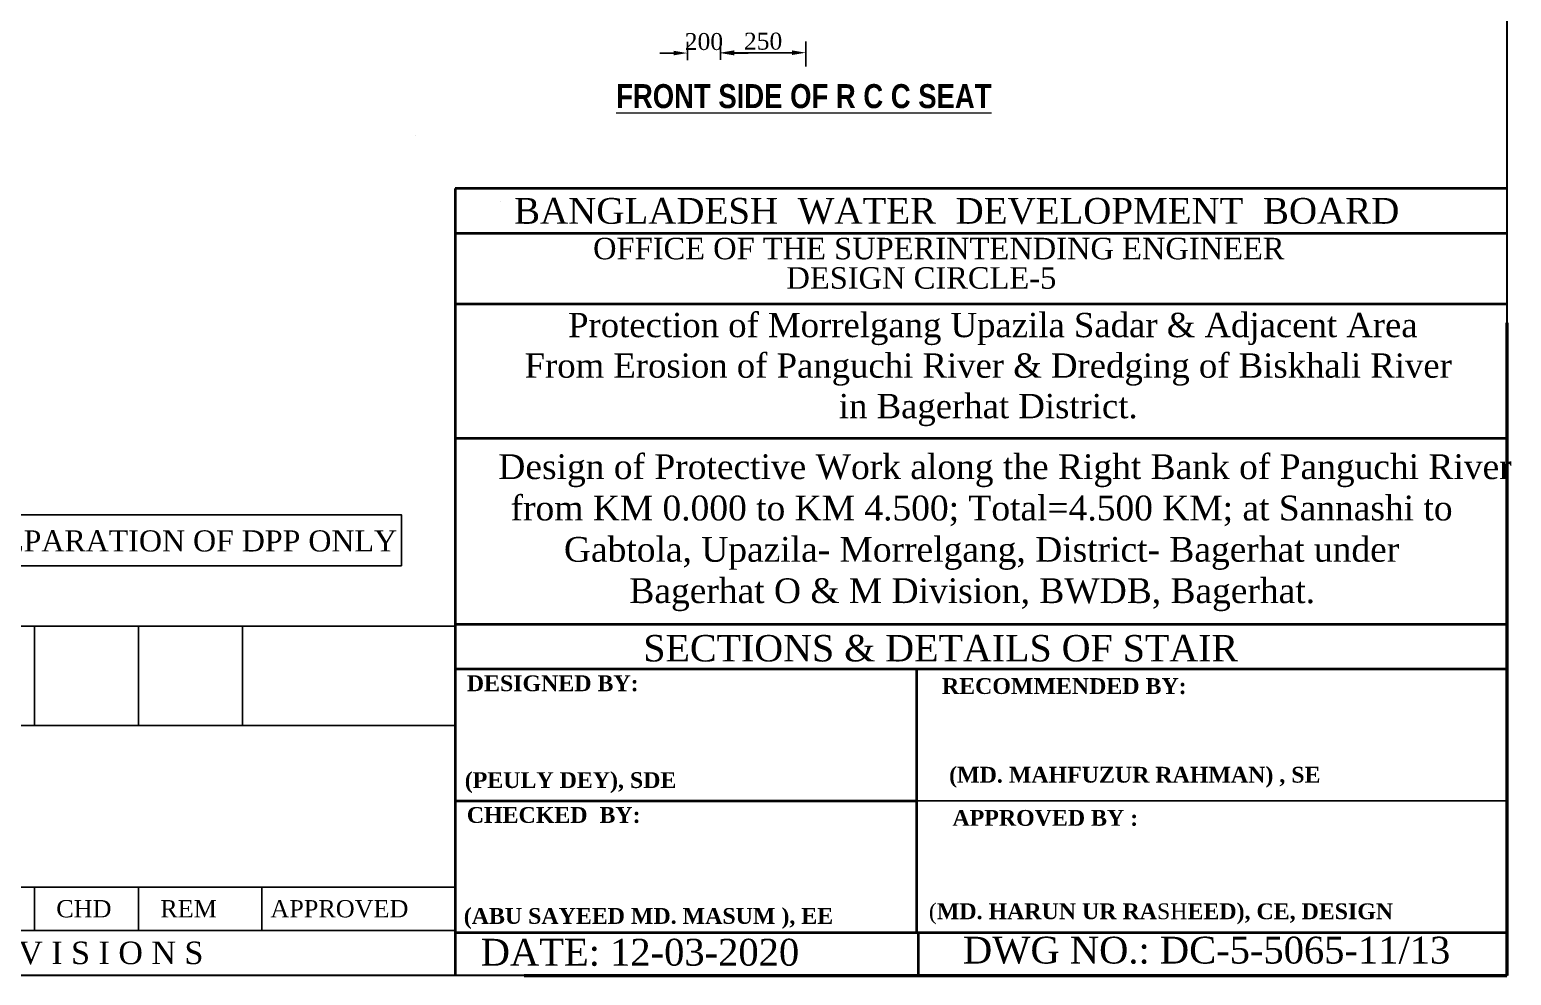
# Model space of a CAD drawing. Header units: metres. Extents: x -1354 to 3686, y -9962 to -7697.
# Drawn here: x 1346.48 to 1394.59, y -8991.14 to -8960.43 of the extents above; entities that cross this region are included whole.
import ezdxf
from ezdxf.enums import TextEntityAlignment as Align

# ---------------------------------------------------------------- set-up
doc = ezdxf.new("R2010")
doc.units = ezdxf.units.M
doc.layers.add('Layer1', color=7, linetype='Continuous', lineweight=13)
doc.layers.add('LINE', color=7, linetype='Continuous')
doc.styles.add('Kazi_T_H', font='timesbd.ttf')
doc.styles.get("Standard").update_dxf_attribs({"font": 'times.ttf'})
doc.styles.add('TIMES', font='ARIALN.TTF')
doc.dimstyles.get("Standard").update_dxf_attribs({"dimtxt": 0.5, "dimasz": 0.4075, "dimexe": 0.364, "dimexo": 0.219, "dimgap": 0.09, "dimtad": 0, "dimdec": 0, "dimlfac": 1000, "dimzin": 0, "dimdsep": 46, "dimtxsty": 'Standard', "dimcen": 0.09, "dimadec": 0, "dimazin": 0, "dimtfac": 1, "dimtdec": 0, "dimtofl": 0, "dimtmove": 0, "dimatfit": 3, "dimfxl": 1, "dimtolj": 1, "dimtzin": 0, "dimarcsym": 0})

# ---------------------------------------------------------------- blocks, each defined once
blk = doc.blocks.new('*D161')
at = {"layer": 'Defpoints', "color": 0, "lineweight": -3}
for p in [(1371.683, -8961.183), (1368.91, -8961.639), (1371.683, -8961.854)]:
    blk.add_point(p, dxfattribs=at)
at = {"layer": 'Layer1', "color": 0, "lineweight": -2}
for p, q in [((1368.91, -8961.42), (1368.91, -8960.819)), ((1371.683, -8961.635), (1371.683, -8960.819))]:
    blk.add_line(p, q, dxfattribs=at)
at = {"layer": 'Layer1', "color": 7, "lineweight": -2}
blk.add_line((1369.36, -8961.183), (1371.233, -8961.183), dxfattribs=at)
at = {"layer": 'Layer1', "color": 7, "lineweight": -3}
for points in [[(1369.36, -8961.108), (1369.36, -8961.258), (1368.91, -8961.183)], [(1371.233, -8961.108), (1371.233, -8961.258), (1371.683, -8961.183)]]:
    blk.add_solid(points, dxfattribs=at)
at = {"layer": 'Layer1', "color": 0, "lineweight": 13, "insert": (1370.297, -8960.813), "char_height": 0.55, "attachment_point": 5}
blk.add_mtext('\\A1;250', dxfattribs=at)
blk = doc.blocks.new('*D162')
at = {"layer": 'Defpoints', "color": 0, "lineweight": -3}
for p in [(1368.91, -8961.195), (1367.841, -8961.644), (1368.91, -8961.639)]:
    blk.add_point(p, dxfattribs=at)
at = {"layer": 'Layer1', "color": 0, "lineweight": -2}
for p, q in [((1367.841, -8961.425), (1367.841, -8960.831)), ((1368.91, -8961.42), (1368.91, -8960.831))]:
    blk.add_line(p, q, dxfattribs=at)
at = {"layer": 'Layer1', "color": 7, "lineweight": -2}
for p, q in [((1367.391, -8961.195), (1366.941, -8961.195)), ((1369.36, -8961.195), (1369.81, -8961.195))]:
    blk.add_line(p, q, dxfattribs=at)
at = {"layer": 'Layer1', "color": 7, "lineweight": -3}
for points in [[(1367.391, -8961.12), (1367.391, -8961.27), (1367.841, -8961.195)], [(1369.36, -8961.12), (1369.36, -8961.27), (1368.91, -8961.195)]]:
    blk.add_solid(points, dxfattribs=at)
at = {"layer": 'Layer1', "color": 0, "lineweight": 13, "insert": (1368.376, -8960.825), "char_height": 0.55, "attachment_point": 5}
blk.add_mtext('\\A1;200', dxfattribs=at)
blk = doc.blocks.new('*D287')
at = {"layer": 'Defpoints', "color": 0, "lineweight": -3}
for p in [(1371.683, -8961.183), (1368.91, -8961.639), (1371.683, -8961.854)]:
    blk.add_point(p, dxfattribs=at)
at = {"layer": 'Layer1', "color": 0, "lineweight": -2}
for p, q in [((1368.91, -8961.42), (1368.91, -8960.819)), ((1371.683, -8961.635), (1371.683, -8960.819))]:
    blk.add_line(p, q, dxfattribs=at)
at = {"layer": 'Layer1', "color": 7, "lineweight": -2}
blk.add_line((1369.36, -8961.183), (1371.233, -8961.183), dxfattribs=at)
at = {"layer": 'Layer1', "color": 7, "lineweight": -3}
for points in [[(1369.36, -8961.108), (1369.36, -8961.258), (1368.91, -8961.183)], [(1371.233, -8961.108), (1371.233, -8961.258), (1371.683, -8961.183)]]:
    blk.add_solid(points, dxfattribs=at)
at = {"layer": 'Layer1', "color": 0, "lineweight": 13, "insert": (1370.297, -8960.813), "char_height": 0.55, "attachment_point": 5}
blk.add_mtext('\\A1;250', dxfattribs=at)
blk = doc.blocks.new('*D288')
at = {"layer": 'Defpoints', "color": 0, "lineweight": -3}
for p in [(1368.91, -8961.195), (1367.841, -8961.644), (1368.91, -8961.639)]:
    blk.add_point(p, dxfattribs=at)
at = {"layer": 'Layer1', "color": 0, "lineweight": -2}
for p, q in [((1367.841, -8961.425), (1367.841, -8960.831)), ((1368.91, -8961.42), (1368.91, -8960.831))]:
    blk.add_line(p, q, dxfattribs=at)
at = {"layer": 'Layer1', "color": 7, "lineweight": -2}
for p, q in [((1367.391, -8961.195), (1366.941, -8961.195)), ((1369.36, -8961.195), (1369.81, -8961.195))]:
    blk.add_line(p, q, dxfattribs=at)
at = {"layer": 'Layer1', "color": 7, "lineweight": -3}
for points in [[(1367.391, -8961.12), (1367.391, -8961.27), (1367.841, -8961.195)], [(1369.36, -8961.12), (1369.36, -8961.27), (1368.91, -8961.195)]]:
    blk.add_solid(points, dxfattribs=at)
at = {"layer": 'Layer1', "color": 0, "lineweight": 13, "insert": (1368.376, -8960.825), "char_height": 0.55, "attachment_point": 5}
blk.add_mtext('\\A1;200', dxfattribs=at)

msp = doc.modelspace()

# ---------------------------------------------------------------- linework, layer by layer
at = {"color": 0, "linetype": 'Continuous', "lineweight": -3, "ltscale": 0.5}
for p, q in [((1358.998022, -8963.864863), (1358.998022, -8963.864863)), ((1361.774594, -8966.001934), (1361.774594, -8966.001934)), ((1361.774594, -8966.001934), (1361.774594, -8966.001934)), ((1375.292728, -8985.473888), (1394.440138, -8985.473888)), ((1361.07102, -8991.143948), (1394.440138, -8991.143948))]:
    msp.add_line(p, q, dxfattribs=at)
at = {"lineweight": 50, "ltscale": 0.5}
for p in [(1394.440138, -8969.960338), (1362.543181, -8991.143948)]:
    msp.add_line(p, (1394.440138, -8991.143948), dxfattribs=at)
at = {"color": 0, "linetype": 'Continuous', "lineweight": -3, "ltscale": 0.5}
msp.add_lwpolyline([(1339.356142, -8976.184537), (1358.553963, -8976.184537), (1358.553963, -8977.841108), (1339.356142, -8977.841108)], close=True, dxfattribs=at)
at = {"layer": 'Layer1', "color": 7, "lineweight": 30}
msp.add_lwpolyline([(1370.797996, -8991.143948), (1283.341058, -8991.143948), (1283.341058, -8913.782203), (1394.440138, -8913.782203), (1394.440138, -8974.667138), (1394.440138, -8988.621718), (1394.440138, -8991.143948)], close=True, dxfattribs=at)
msp.add_lwpolyline([(1370.797996, -8991.143948), (1283.341058, -8991.143948), (1283.341058, -8913.782203), (1394.440138, -8913.782203), (1394.440138, -8974.667138), (1394.440138, -8988.621718), (1394.440138, -8991.143948)], close=True, dxfattribs=at)
at = {"layer": 'LINE', "color": 0, "linetype": 'ByBlock', "lineweight": 40, "ltscale": 0.5}
for p, q in [((1394.440138, -8965.597434), (1360.294989, -8965.597434)), ((1360.294989, -8965.597434), (1360.294989, -8991.143948)), ((1394.440138, -8967.054114), (1360.294989, -8967.054114)), ((1394.440138, -8969.347163), (1360.294989, -8969.347163)), ((1394.440138, -8973.713114), (1360.294989, -8973.713114)), ((1394.440138, -8979.754824), (1360.294989, -8979.754824)), ((1394.440138, -8981.197356), (1360.294989, -8981.197356)), ((1375.292728, -8989.75042), (1375.292728, -8981.197356)), ((1360.294989, -8985.473888), (1375.292728, -8985.473888)), ((1360.294989, -8989.75042), (1394.440138, -8989.75042)), ((1375.343766, -8991.143948), (1375.343766, -8989.75042))]:
    msp.add_line(p, q, dxfattribs=at)
at = {"layer": 'LINE', "lineweight": -2, "ltscale": 0.5}
for p, q in [((1360.294989, -8979.802265), (1335.481772, -8979.802265)), ((1346.646171, -8979.802265), (1346.646171, -8983.032788)), ((1350.022159, -8979.802265), (1350.022159, -8983.032788)), ((1353.398147, -8979.802265), (1353.398147, -8983.032788)), ((1360.294989, -8983.032788), (1335.481772, -8983.032788)), ((1360.294989, -8988.277086), (1335.481772, -8988.277086)), ((1346.646171, -8988.277086), (1346.646171, -8989.681727)), ((1350.022159, -8988.277086), (1350.022159, -8989.681727)), ((1354.019618, -8988.277086), (1354.019618, -8989.681727)), ((1360.294989, -8989.681727), (1335.612232, -8989.681727))]:
    msp.add_line(p, q, dxfattribs=at)

# ---------------------------------------------------------------- texts
at = {"layer": 'Layer1', "color": 7, "lineweight": 13, "insert": (1365.525811, -8962.204516), "char_height": 0.778536, "width": 14.66484432, "attachment_point": 1, "style": 'TIMES'}
msp.add_mtext('{\\fArial Narrow|b1|i0|c0|p34;\\LFRONT SIDE OF R C C SEAT\\P\\l        }', dxfattribs=at)
msp.add_mtext('{\\fArial Narrow|b1|i0|c0|p34;\\LFRONT SIDE OF R C C SEAT\\P\\l        }', dxfattribs=at)
at = {"layer": 'LINE', "color": 0, "linetype": 'ByBlock', "lineweight": 40, "ltscale": 0.5}
for s, height, p in [('BANGLADESH  WATER  DEVELOPMENT  BOARD', 0.83751797, (1376.58248, -8966.738553)), ('OFFICE OF THE SUPERINTENDING ENGINEER', 0.698544, (1376.001116, -8967.892054)), ('DESIGN CIRCLE-5', 0.698544, (1375.435913, -8968.846499))]:
    msp.add_text(s, height=height, dxfattribs=at).set_placement(p, align=Align.CENTER)
at = {"layer": 'LINE', "lineweight": -2, "ltscale": 0.5}
for s, height, p in [('SECTIONS & DETAILS OF STAIR ', 0.85884208, (1376.226419, -8980.950452)), ('R E V I S I O N S', 0.73111054, (1348.137182, -8990.778393))]:
    msp.add_text(s, height=height, dxfattribs=at).set_placement(p, align=Align.CENTER)
at = {"layer": 'LINE', "color": 0, "linetype": 'ByBlock', "lineweight": 40, "ltscale": 0.5, "style": 'Kazi_T_H'}
for s, p in [('DESIGNED BY:', (1360.677054, -8981.915814)), ('RECOMMENDED BY:', (1376.102996, -8982.006001)), ('(PEULY DEY), SDE', (1360.611348, -8985.060007)), ('(MD. MAHFUZUR RAHMAN) , SE', (1376.33678, -8984.885538)), ('CHECKED  BY:', (1360.677054, -8986.192346)), ('APPROVED BY :', (1376.445013, -8986.286969)), ('(ABU SAYEED MD. MASUM ), EE', (1360.578704, -8989.470804))]:
    msp.add_text(s, height=0.51318384, dxfattribs=at).set_placement(p)
at = {"layer": 'LINE', "lineweight": -2, "ltscale": 0.5}
for s, p in [('CHD', (1347.348492, -8989.260335)), ('REM', (1350.72448, -8989.260335)), ('APPROVED', (1354.300546, -8989.260335))]:
    msp.add_text(s, height=0.5618566, dxfattribs=at).set_placement(p)
at = {"layer": 'LINE', "color": 0, "linetype": 'ByBlock', "lineweight": 40, "ltscale": 0.5}
for s, p in [('DWG NO.: DC-5-5065-11/13', (1376.78601, -8990.759857)), ('DATE: 12-03-2020', (1361.128613, -8990.828028))]:
    msp.add_text(s, height=0.87095503, dxfattribs=at).set_placement(p)
at = {"layer": 'LINE', "color": 0, "linetype": 'ByBlock', "lineweight": 40, "ltscale": 0.5, "attachment_point": 2}
for s, insert, char_height, width in [(' Protection of Morrelgang Upazila Sadar & Adjacent Area \\PFrom Erosion of Panguchi River & Dredging of Biskhali River \\Pin Bagerhat District.', (1377.607403, -8969.631318), 0.78947585, 44.92476513), ('       Design of Protective Work along the Right Bank of Panguchi River    \\P  from KM 0.000 to KM 4.500; Total=4.500 KM; at Sannashi to \\P  Gabtola, Upazila- Morrelgang, District- Bagerhat under \\PBagerhat O & M Division, BWDB, Bagerhat.', (1377.087013, -8974.223631), 0.80526537, 35.82224836)]:
    msp.add_mtext(s, dxfattribs=dict(at, insert=insert, char_height=char_height, width=width))
at = {"layer": 'LINE', "color": 0, "linetype": 'ByBlock', "lineweight": 30, "ltscale": 0.5, "insert": (1339.837728, -8976.692978), "char_height": 0.68631446, "width": 67.13921254, "attachment_point": 1}
msp.add_mtext('\\pi-812,l812,t405.9,812;FOR THE PREPARATION OF DPP ONLY', dxfattribs=at)
at = {"layer": 'LINE', "color": 0, "linetype": 'ByBlock', "lineweight": 40, "ltscale": 0.5, "insert": (1383.215749, -8988.80677), "char_height": 0.513183839, "width": 18.97389568, "attachment_point": 2, "style": 'Kazi_T_H'}
msp.add_mtext('{\\fTimes New Roman|b0|i0|c0|p18;\\C7;(\\fTimes New Roman|b1|i0|c0|p18;MD. HARUN UR RA\\fTimes New Roman|b0|i0|c0|p18;SH}EED), CE, DESIGN', dxfattribs=at)

# ---------------------------------------------------------------- dimensions: what is measured, and where the dimension line sits
at = {"layer": 'Layer1', "color": 7, "lineweight": 13}
for picture in ['*D162', '*D288']:
    dim = msp.add_linear_dim(base=(1368.910201, -8961.194765), p1=(1367.84108, -8961.644197), p2=(1368.910201, -8961.639182), text='200', dimstyle='Standard', override={"dimtxt": 0.55, "dimasz": 0.45, "dimtad": 1, "dimdec": 2, "dimrnd": 0.002, "dimpost": 'm', "dimcen": 0.05, "dimclrd": 7, "dimadec": 1, "dimtdec": 2, "dimfrac": 2}, dxfattribs=at)
    dim.commit()
    dim.dimension.update_dxf_attribs({"geometry": picture, "text_midpoint": (1368.375641, -8961.194765), "dimtype": 160})
for picture in ['*D161', '*D287']:
    dim = msp.add_linear_dim(base=(1371.683195, -8961.18304), p1=(1368.910201, -8961.639182), p2=(1371.683195, -8961.853505), text='250', dimstyle='Standard', override={"dimtxt": 0.55, "dimasz": 0.45, "dimtad": 1, "dimdec": 2, "dimrnd": 0.002, "dimpost": 'm', "dimcen": 0.05, "dimclrd": 7, "dimadec": 1, "dimtdec": 2, "dimfrac": 2}, dxfattribs=at)
    dim.commit()
    dim.dimension.update_dxf_attribs({"geometry": picture, "text_midpoint": (1370.296698, -8960.813281)})

doc.saveas('drawing.dxf')
